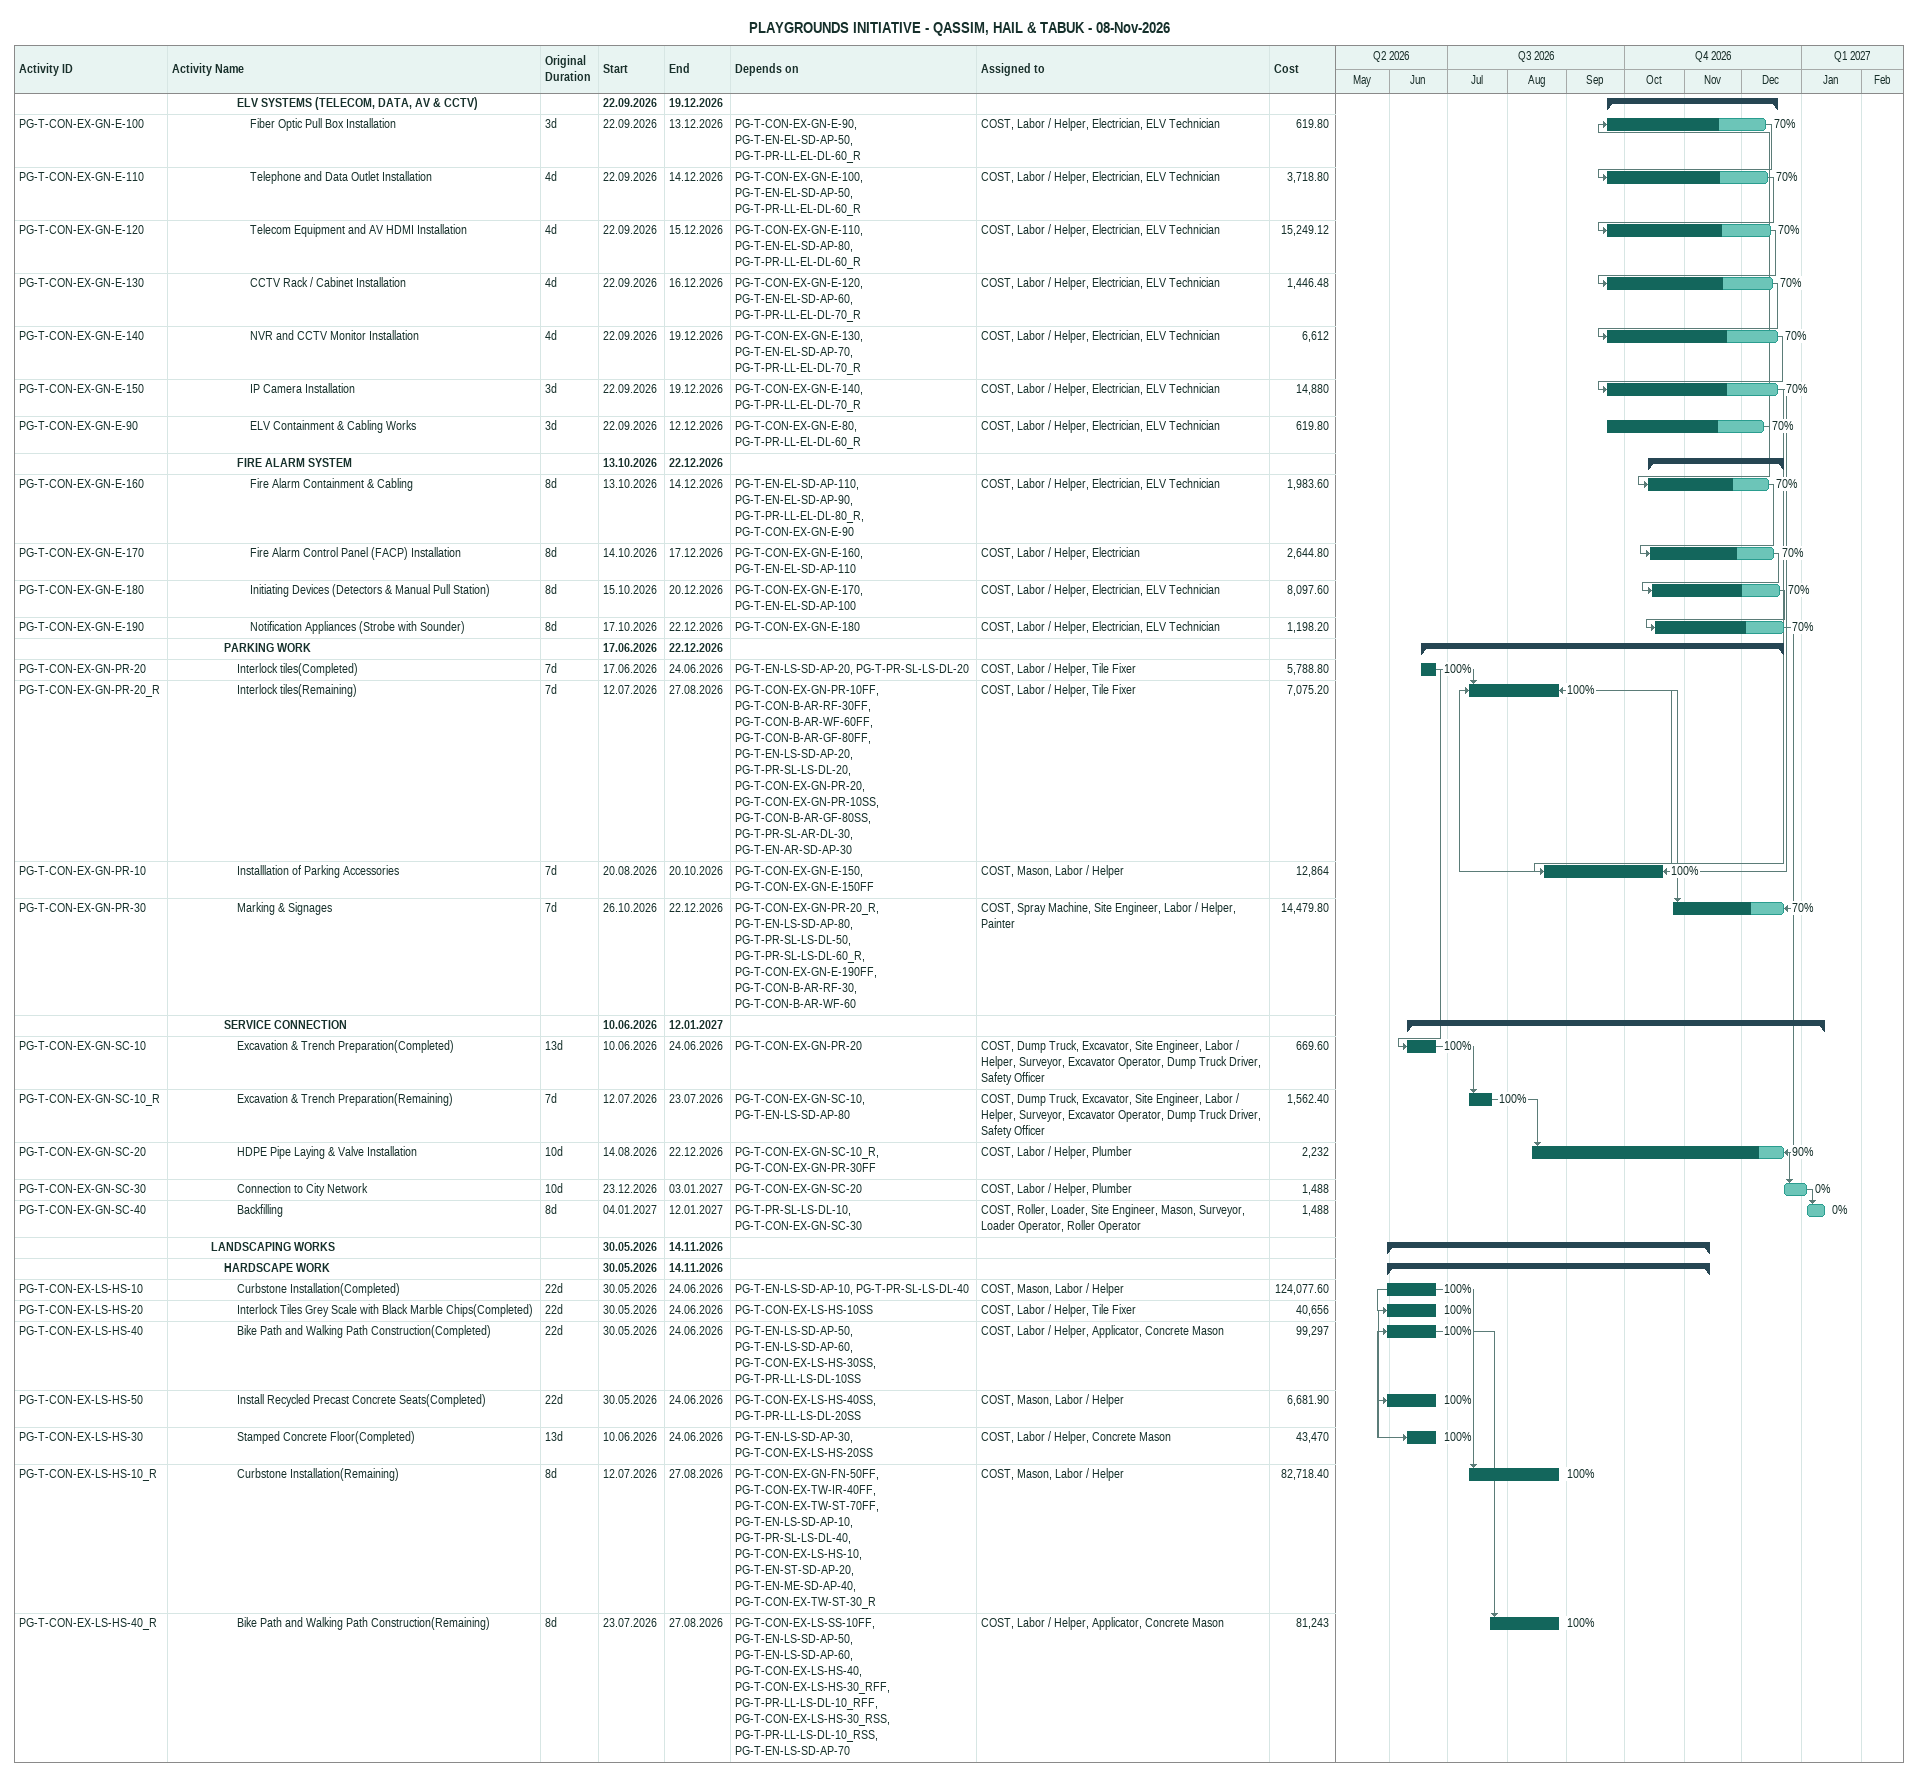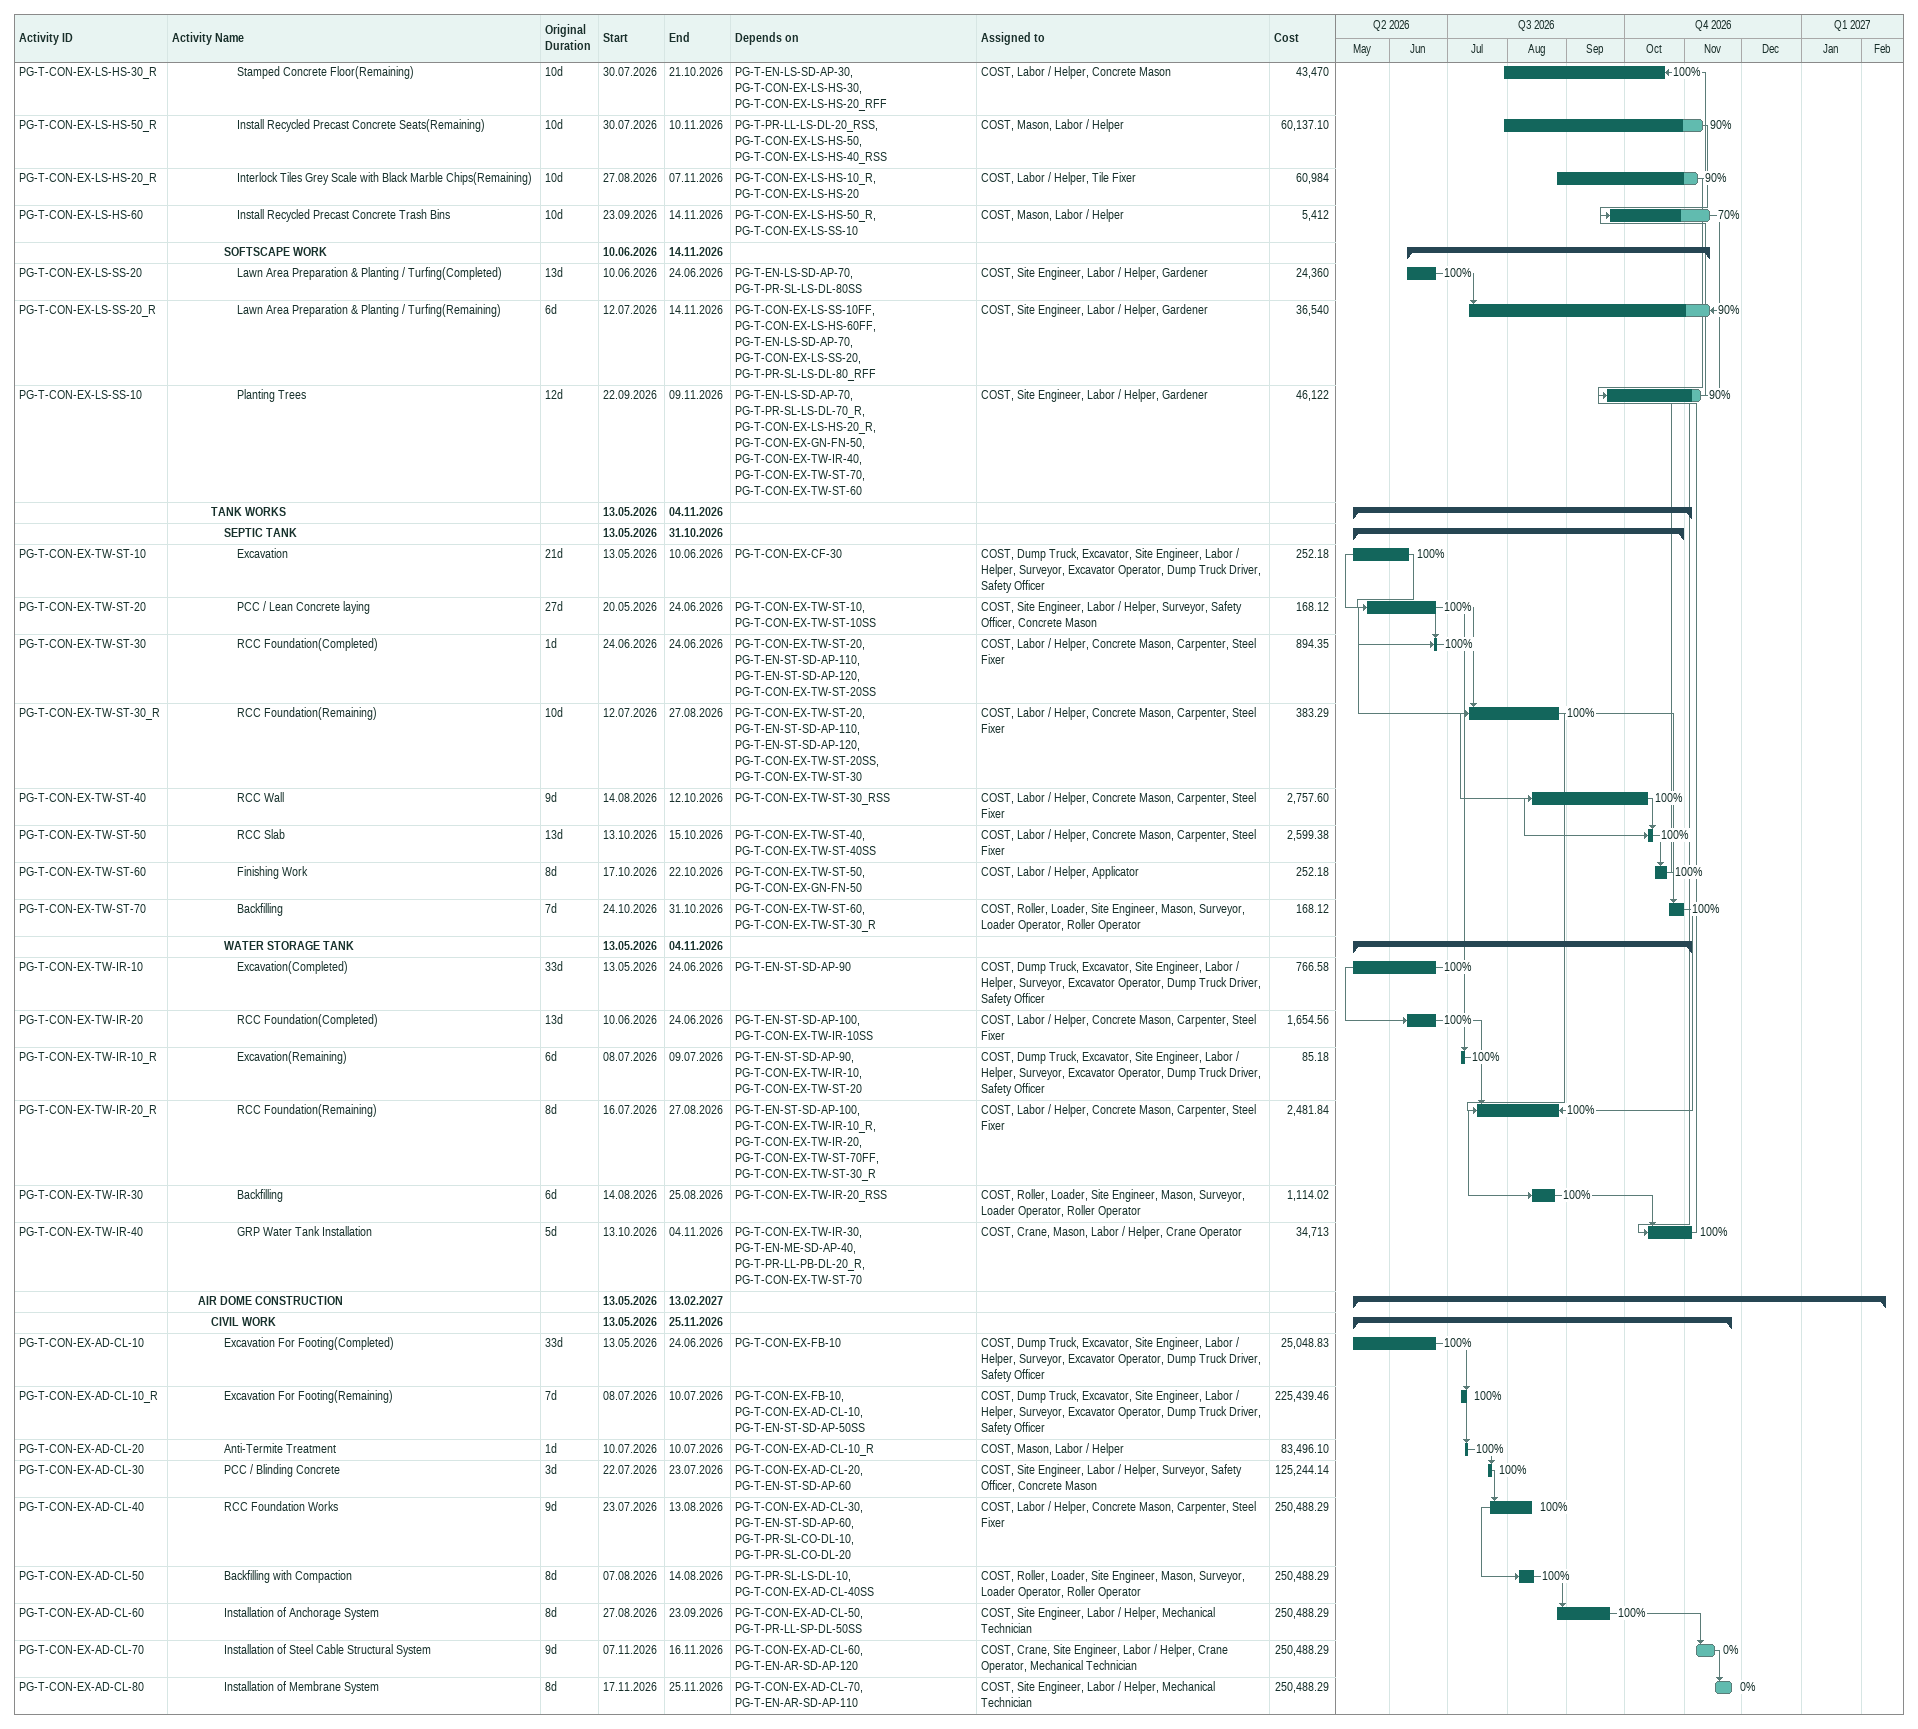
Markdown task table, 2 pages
PLAYGROUNDS INITIATIVE - QASSIM, HAIL & TABUK - 08-Nov-2026

| ID | Level | Task | Original duration | Start | Finish | Predecessors | Resources | % complete | Cost |
|---|---|---|---|---|---|---|---|---|---|
|  | 6 | **ELV SYSTEMS (TELECOM, DATA, AV & CCTV)** |  | 2026-09-22 | 2026-12-19 |  |  |  |  |
| PG-T-CON-EX-GN-E-100 | 7 | Fiber Optic Pull Box Installation | 3d | 2026-09-22 | 2026-12-13 | PG-T-CON-EX-GN-E-90, PG-T-EN-EL-SD-AP-50, PG-T-PR-LL-EL-DL-60_R | COST, Labor / Helper, Electrician, ELV Technician | 70 | 619.80 |
| PG-T-CON-EX-GN-E-110 | 7 | Telephone and Data Outlet Installation | 4d | 2026-09-22 | 2026-12-14 | PG-T-CON-EX-GN-E-100, PG-T-EN-EL-SD-AP-50, PG-T-PR-LL-EL-DL-60_R | COST, Labor / Helper, Electrician, ELV Technician | 70 | 3718.80 |
| PG-T-CON-EX-GN-E-120 | 7 | Telecom Equipment and AV HDMI Installation | 4d | 2026-09-22 | 2026-12-15 | PG-T-CON-EX-GN-E-110, PG-T-EN-EL-SD-AP-80, PG-T-PR-LL-EL-DL-60_R | COST, Labor / Helper, Electrician, ELV Technician | 70 | 15249.12 |
| PG-T-CON-EX-GN-E-130 | 7 | CCTV Rack / Cabinet Installation | 4d | 2026-09-22 | 2026-12-16 | PG-T-CON-EX-GN-E-120, PG-T-EN-EL-SD-AP-60, PG-T-PR-LL-EL-DL-70_R | COST, Labor / Helper, Electrician, ELV Technician | 70 | 1446.48 |
| PG-T-CON-EX-GN-E-140 | 7 | NVR and CCTV Monitor Installation | 4d | 2026-09-22 | 2026-12-19 | PG-T-CON-EX-GN-E-130, PG-T-EN-EL-SD-AP-70, PG-T-PR-LL-EL-DL-70_R | COST, Labor / Helper, Electrician, ELV Technician | 70 | 6612 |
| PG-T-CON-EX-GN-E-150 | 7 | IP Camera Installation | 3d | 2026-09-22 | 2026-12-19 | PG-T-CON-EX-GN-E-140, PG-T-PR-LL-EL-DL-70_R | COST, Labor / Helper, Electrician, ELV Technician | 70 | 14880 |
| PG-T-CON-EX-GN-E-90 | 7 | ELV Containment & Cabling Works | 3d | 2026-09-22 | 2026-12-12 | PG-T-CON-EX-GN-E-80, PG-T-PR-LL-EL-DL-60_R | COST, Labor / Helper, Electrician, ELV Technician | 70 | 619.80 |
|  | 6 | **FIRE ALARM SYSTEM** |  | 2026-10-13 | 2026-12-22 |  |  |  |  |
| PG-T-CON-EX-GN-E-160 | 7 | Fire Alarm Containment & Cabling | 8d | 2026-10-13 | 2026-12-14 | PG-T-EN-EL-SD-AP-110, PG-T-EN-EL-SD-AP-90, PG-T-PR-LL-EL-DL-80_R, PG-T-CON-EX-GN-E-90 | COST, Labor / Helper, Electrician, ELV Technician | 70 | 1983.60 |
| PG-T-CON-EX-GN-E-170 | 7 | Fire Alarm Control Panel (FACP) Installation | 8d | 2026-10-14 | 2026-12-17 | PG-T-CON-EX-GN-E-160, PG-T-EN-EL-SD-AP-110 | COST, Labor / Helper, Electrician | 70 | 2644.80 |
| PG-T-CON-EX-GN-E-180 | 7 | Initiating Devices (Detectors & Manual Pull Station) | 8d | 2026-10-15 | 2026-12-20 | PG-T-CON-EX-GN-E-170, PG-T-EN-EL-SD-AP-100 | COST, Labor / Helper, Electrician, ELV Technician | 70 | 8097.60 |
| PG-T-CON-EX-GN-E-190 | 7 | Notification Appliances (Strobe with Sounder) | 8d | 2026-10-17 | 2026-12-22 | PG-T-CON-EX-GN-E-180 | COST, Labor / Helper, Electrician, ELV Technician | 70 | 1198.20 |
|  | 5 | **PARKING WORK** |  | 2026-06-17 | 2026-12-22 |  |  |  |  |
| PG-T-CON-EX-GN-PR-20 | 6 | Interlock tiles(Completed) | 7d | 2026-06-17 | 2026-06-24 | PG-T-EN-LS-SD-AP-20, PG-T-PR-SL-LS-DL-20 | COST, Labor / Helper, Tile Fixer | 100 | 5788.80 |
| PG-T-CON-EX-GN-PR-20_R | 6 | Interlock tiles(Remaining) | 7d | 2026-07-12 | 2026-08-27 | PG-T-CON-EX-GN-PR-10FF, PG-T-CON-B-AR-RF-30FF, PG-T-CON-B-AR-WF-60FF, PG-T-CON-B-AR-GF-80FF, PG-T-EN-LS-SD-AP-20, PG-T-PR-SL-LS-DL-20, PG-T-CON-EX-GN-PR-20, PG-T-CON-EX-GN-PR-10SS, PG-T-CON-B-AR-GF-80SS, PG-T-PR-SL-AR-DL-30, PG-T-EN-AR-SD-AP-30 | COST, Labor / Helper, Tile Fixer | 100 | 7075.20 |
| PG-T-CON-EX-GN-PR-10 | 6 | Installlation of Parking Accessories | 7d | 2026-08-20 | 2026-10-20 | PG-T-CON-EX-GN-E-150, PG-T-CON-EX-GN-E-150FF | COST, Mason, Labor / Helper | 100 | 12864 |
| PG-T-CON-EX-GN-PR-30 | 6 | Marking & Signages | 7d | 2026-10-26 | 2026-12-22 | PG-T-CON-EX-GN-PR-20_R, PG-T-EN-LS-SD-AP-80, PG-T-PR-SL-LS-DL-50, PG-T-PR-SL-LS-DL-60_R, PG-T-CON-EX-GN-E-190FF, PG-T-CON-B-AR-RF-30, PG-T-CON-B-AR-WF-60 | COST, Spray Machine, Site Engineer, Labor / Helper, Painter | 70 | 14479.80 |
|  | 5 | **SERVICE CONNECTION** |  | 2026-06-10 | 2027-01-12 |  |  |  |  |
| PG-T-CON-EX-GN-SC-10 | 6 | Excavation & Trench Preparation(Completed) | 13d | 2026-06-10 | 2026-06-24 | PG-T-CON-EX-GN-PR-20 | COST, Dump Truck, Excavator, Site Engineer, Labor / Helper, Surveyor, Excavator Operator, Dump Truck Driver, Safety Officer | 100 | 669.60 |
| PG-T-CON-EX-GN-SC-10_R | 6 | Excavation & Trench Preparation(Remaining) | 7d | 2026-07-12 | 2026-07-23 | PG-T-CON-EX-GN-SC-10, PG-T-EN-LS-SD-AP-80 | COST, Dump Truck, Excavator, Site Engineer, Labor / Helper, Surveyor, Excavator Operator, Dump Truck Driver, Safety Officer | 100 | 1562.40 |
| PG-T-CON-EX-GN-SC-20 | 6 | HDPE Pipe Laying & Valve Installation | 10d | 2026-08-14 | 2026-12-22 | PG-T-CON-EX-GN-SC-10_R, PG-T-CON-EX-GN-PR-30FF | COST, Labor / Helper, Plumber | 90 | 2232 |
| PG-T-CON-EX-GN-SC-30 | 6 | Connection to City Network | 10d | 2026-12-23 | 2027-01-03 | PG-T-CON-EX-GN-SC-20 | COST, Labor / Helper, Plumber | 0 | 1488 |
| PG-T-CON-EX-GN-SC-40 | 6 | Backfilling | 8d | 2027-01-04 | 2027-01-12 | PG-T-PR-SL-LS-DL-10, PG-T-CON-EX-GN-SC-30 | COST, Roller, Loader, Site Engineer, Mason, Surveyor, Loader Operator, Roller Operator | 0 | 1488 |
|  | 4 | **LANDSCAPING WORKS** |  | 2026-05-30 | 2026-11-14 |  |  |  |  |
|  | 5 | **HARDSCAPE WORK** |  | 2026-05-30 | 2026-11-14 |  |  |  |  |
| PG-T-CON-EX-LS-HS-10 | 6 | Curbstone Installation(Completed) | 22d | 2026-05-30 | 2026-06-24 | PG-T-EN-LS-SD-AP-10, PG-T-PR-SL-LS-DL-40 | COST, Mason, Labor / Helper | 100 | 124077.60 |
| PG-T-CON-EX-LS-HS-20 | 6 | Interlock Tiles Grey Scale with Black Marble Chips(Completed) | 22d | 2026-05-30 | 2026-06-24 | PG-T-CON-EX-LS-HS-10SS | COST, Labor / Helper, Tile Fixer | 100 | 40656 |
| PG-T-CON-EX-LS-HS-40 | 6 | Bike Path and Walking Path Construction(Completed) | 22d | 2026-05-30 | 2026-06-24 | PG-T-EN-LS-SD-AP-50, PG-T-EN-LS-SD-AP-60, PG-T-CON-EX-LS-HS-30SS, PG-T-PR-LL-LS-DL-10SS | COST, Labor / Helper, Applicator, Concrete Mason | 100 | 99297 |
| PG-T-CON-EX-LS-HS-50 | 6 | Install Recycled Precast Concrete Seats(Completed) | 22d | 2026-05-30 | 2026-06-24 | PG-T-CON-EX-LS-HS-40SS, PG-T-PR-LL-LS-DL-20SS | COST, Mason, Labor / Helper | 100 | 6681.90 |
| PG-T-CON-EX-LS-HS-30 | 6 | Stamped Concrete Floor(Completed) | 13d | 2026-06-10 | 2026-06-24 | PG-T-EN-LS-SD-AP-30, PG-T-CON-EX-LS-HS-20SS | COST, Labor / Helper, Concrete Mason | 100 | 43470 |
| PG-T-CON-EX-LS-HS-10_R | 6 | Curbstone Installation(Remaining) | 8d | 2026-07-12 | 2026-08-27 | PG-T-CON-EX-GN-FN-50FF, PG-T-CON-EX-TW-IR-40FF, PG-T-CON-EX-TW-ST-70FF, PG-T-EN-LS-SD-AP-10, PG-T-PR-SL-LS-DL-40, PG-T-CON-EX-LS-HS-10, PG-T-EN-ST-SD-AP-20, PG-T-EN-ME-SD-AP-40, PG-T-CON-EX-TW-ST-30_R | COST, Mason, Labor / Helper | 100 | 82718.40 |
| PG-T-CON-EX-LS-HS-40_R | 6 | Bike Path and Walking Path Construction(Remaining) | 8d | 2026-07-23 | 2026-08-27 | PG-T-CON-EX-LS-SS-10FF, PG-T-EN-LS-SD-AP-50, PG-T-EN-LS-SD-AP-60, PG-T-CON-EX-LS-HS-40, PG-T-CON-EX-LS-HS-30_RFF, PG-T-PR-LL-LS-DL-10_RFF, PG-T-CON-EX-LS-HS-30_RSS, PG-T-PR-LL-LS-DL-10_RSS, PG-T-EN-LS-SD-AP-70 | COST, Labor / Helper, Applicator, Concrete Mason | 100 | 81243 |
| PG-T-CON-EX-LS-HS-30_R | 6 | Stamped Concrete Floor(Remaining) | 10d | 2026-07-30 | 2026-10-21 | PG-T-EN-LS-SD-AP-30, PG-T-CON-EX-LS-HS-30, PG-T-CON-EX-LS-HS-20_RFF | COST, Labor / Helper, Concrete Mason | 100 | 43470 |
| PG-T-CON-EX-LS-HS-50_R | 6 | Install Recycled Precast Concrete Seats(Remaining) | 10d | 2026-07-30 | 2026-11-10 | PG-T-PR-LL-LS-DL-20_RSS, PG-T-CON-EX-LS-HS-50, PG-T-CON-EX-LS-HS-40_RSS | COST, Mason, Labor / Helper | 90 | 60137.10 |
| PG-T-CON-EX-LS-HS-20_R | 6 | Interlock Tiles Grey Scale with Black Marble Chips(Remaining) | 10d | 2026-08-27 | 2026-11-07 | PG-T-CON-EX-LS-HS-10_R, PG-T-CON-EX-LS-HS-20 | COST, Labor / Helper, Tile Fixer | 90 | 60984 |
| PG-T-CON-EX-LS-HS-60 | 6 | Install Recycled Precast Concrete Trash Bins | 10d | 2026-09-23 | 2026-11-14 | PG-T-CON-EX-LS-HS-50_R, PG-T-CON-EX-LS-SS-10 | COST, Mason, Labor / Helper | 70 | 5412 |
|  | 5 | **SOFTSCAPE WORK** |  | 2026-06-10 | 2026-11-14 |  |  |  |  |
| PG-T-CON-EX-LS-SS-20 | 6 | Lawn Area Preparation & Planting / Turfing(Completed) | 13d | 2026-06-10 | 2026-06-24 | PG-T-EN-LS-SD-AP-70, PG-T-PR-SL-LS-DL-80SS | COST, Site Engineer, Labor / Helper, Gardener | 100 | 24360 |
| PG-T-CON-EX-LS-SS-20_R | 6 | Lawn Area Preparation & Planting / Turfing(Remaining) | 6d | 2026-07-12 | 2026-11-14 | PG-T-CON-EX-LS-SS-10FF, PG-T-CON-EX-LS-HS-60FF, PG-T-EN-LS-SD-AP-70, PG-T-CON-EX-LS-SS-20, PG-T-PR-SL-LS-DL-80_RFF | COST, Site Engineer, Labor / Helper, Gardener | 90 | 36540 |
| PG-T-CON-EX-LS-SS-10 | 6 | Planting Trees | 12d | 2026-09-22 | 2026-11-09 | PG-T-EN-LS-SD-AP-70, PG-T-PR-SL-LS-DL-70_R, PG-T-CON-EX-LS-HS-20_R, PG-T-CON-EX-GN-FN-50, PG-T-CON-EX-TW-IR-40, PG-T-CON-EX-TW-ST-70, PG-T-CON-EX-TW-ST-60 | COST, Site Engineer, Labor / Helper, Gardener | 90 | 46122 |
|  | 4 | **TANK WORKS** |  | 2026-05-13 | 2026-11-04 |  |  |  |  |
|  | 5 | **SEPTIC TANK** |  | 2026-05-13 | 2026-10-31 |  |  |  |  |
| PG-T-CON-EX-TW-ST-10 | 6 | Excavation | 21d | 2026-05-13 | 2026-06-10 | PG-T-CON-EX-CF-30 | COST, Dump Truck, Excavator, Site Engineer, Labor / Helper, Surveyor, Excavator Operator, Dump Truck Driver, Safety Officer | 100 | 252.18 |
| PG-T-CON-EX-TW-ST-20 | 6 | PCC / Lean Concrete laying | 27d | 2026-05-20 | 2026-06-24 | PG-T-CON-EX-TW-ST-10, PG-T-CON-EX-TW-ST-10SS | COST, Site Engineer, Labor / Helper, Surveyor, Safety Officer, Concrete Mason | 100 | 168.12 |
| PG-T-CON-EX-TW-ST-30 | 6 | RCC Foundation(Completed) | 1d | 2026-06-24 | 2026-06-24 | PG-T-CON-EX-TW-ST-20, PG-T-EN-ST-SD-AP-110, PG-T-EN-ST-SD-AP-120, PG-T-CON-EX-TW-ST-20SS | COST, Labor / Helper, Concrete Mason, Carpenter, Steel Fixer | 100 | 894.35 |
| PG-T-CON-EX-TW-ST-30_R | 6 | RCC Foundation(Remaining) | 10d | 2026-07-12 | 2026-08-27 | PG-T-CON-EX-TW-ST-20, PG-T-EN-ST-SD-AP-110, PG-T-EN-ST-SD-AP-120, PG-T-CON-EX-TW-ST-20SS, PG-T-CON-EX-TW-ST-30 | COST, Labor / Helper, Concrete Mason, Carpenter, Steel Fixer | 100 | 383.29 |
| PG-T-CON-EX-TW-ST-40 | 6 | RCC Wall | 9d | 2026-08-14 | 2026-10-12 | PG-T-CON-EX-TW-ST-30_RSS | COST, Labor / Helper, Concrete Mason, Carpenter, Steel Fixer | 100 | 2757.60 |
| PG-T-CON-EX-TW-ST-50 | 6 | RCC Slab | 13d | 2026-10-13 | 2026-10-15 | PG-T-CON-EX-TW-ST-40, PG-T-CON-EX-TW-ST-40SS | COST, Labor / Helper, Concrete Mason, Carpenter, Steel Fixer | 100 | 2599.38 |
| PG-T-CON-EX-TW-ST-60 | 6 | Finishing Work | 8d | 2026-10-17 | 2026-10-22 | PG-T-CON-EX-TW-ST-50, PG-T-CON-EX-GN-FN-50 | COST, Labor / Helper, Applicator | 100 | 252.18 |
| PG-T-CON-EX-TW-ST-70 | 6 | Backfilling | 7d | 2026-10-24 | 2026-10-31 | PG-T-CON-EX-TW-ST-60, PG-T-CON-EX-TW-ST-30_R | COST, Roller, Loader, Site Engineer, Mason, Surveyor, Loader Operator, Roller Operator | 100 | 168.12 |
|  | 5 | **WATER STORAGE TANK** |  | 2026-05-13 | 2026-11-04 |  |  |  |  |
| PG-T-CON-EX-TW-IR-10 | 6 | Excavation(Completed) | 33d | 2026-05-13 | 2026-06-24 | PG-T-EN-ST-SD-AP-90 | COST, Dump Truck, Excavator, Site Engineer, Labor / Helper, Surveyor, Excavator Operator, Dump Truck Driver, Safety Officer | 100 | 766.58 |
| PG-T-CON-EX-TW-IR-20 | 6 | RCC Foundation(Completed) | 13d | 2026-06-10 | 2026-06-24 | PG-T-EN-ST-SD-AP-100, PG-T-CON-EX-TW-IR-10SS | COST, Labor / Helper, Concrete Mason, Carpenter, Steel Fixer | 100 | 1654.56 |
| PG-T-CON-EX-TW-IR-10_R | 6 | Excavation(Remaining) | 6d | 2026-07-08 | 2026-07-09 | PG-T-EN-ST-SD-AP-90, PG-T-CON-EX-TW-IR-10, PG-T-CON-EX-TW-ST-20 | COST, Dump Truck, Excavator, Site Engineer, Labor / Helper, Surveyor, Excavator Operator, Dump Truck Driver, Safety Officer | 100 | 85.18 |
| PG-T-CON-EX-TW-IR-20_R | 6 | RCC Foundation(Remaining) | 8d | 2026-07-16 | 2026-08-27 | PG-T-EN-ST-SD-AP-100, PG-T-CON-EX-TW-IR-10_R, PG-T-CON-EX-TW-IR-20, PG-T-CON-EX-TW-ST-70FF, PG-T-CON-EX-TW-ST-30_R | COST, Labor / Helper, Concrete Mason, Carpenter, Steel Fixer | 100 | 2481.84 |
| PG-T-CON-EX-TW-IR-30 | 6 | Backfilling | 6d | 2026-08-14 | 2026-08-25 | PG-T-CON-EX-TW-IR-20_RSS | COST, Roller, Loader, Site Engineer, Mason, Surveyor, Loader Operator, Roller Operator | 100 | 1114.02 |
| PG-T-CON-EX-TW-IR-40 | 6 | GRP Water Tank Installation | 5d | 2026-10-13 | 2026-11-04 | PG-T-CON-EX-TW-IR-30, PG-T-EN-ME-SD-AP-40, PG-T-PR-LL-PB-DL-20_R, PG-T-CON-EX-TW-ST-70 | COST, Crane, Mason, Labor / Helper, Crane Operator | 100 | 34713 |
|  | 3 | **AIR DOME CONSTRUCTION** |  | 2026-05-13 | 2027-02-13 |  |  |  |  |
|  | 4 | **CIVIL WORK** |  | 2026-05-13 | 2026-11-25 |  |  |  |  |
| PG-T-CON-EX-AD-CL-10 | 5 | Excavation For Footing(Completed) | 33d | 2026-05-13 | 2026-06-24 | PG-T-CON-EX-FB-10 | COST, Dump Truck, Excavator, Site Engineer, Labor / Helper, Surveyor, Excavator Operator, Dump Truck Driver, Safety Officer | 100 | 25048.83 |
| PG-T-CON-EX-AD-CL-10_R | 5 | Excavation For Footing(Remaining) | 7d | 2026-07-08 | 2026-07-10 | PG-T-CON-EX-FB-10, PG-T-CON-EX-AD-CL-10, PG-T-EN-ST-SD-AP-50SS | COST, Dump Truck, Excavator, Site Engineer, Labor / Helper, Surveyor, Excavator Operator, Dump Truck Driver, Safety Officer | 100 | 225439.46 |
| PG-T-CON-EX-AD-CL-20 | 5 | Anti-Termite Treatment | 1d | 2026-07-10 | 2026-07-10 | PG-T-CON-EX-AD-CL-10_R | COST, Mason, Labor / Helper | 100 | 83496.10 |
| PG-T-CON-EX-AD-CL-30 | 5 | PCC / Blinding Concrete | 3d | 2026-07-22 | 2026-07-23 | PG-T-CON-EX-AD-CL-20, PG-T-EN-ST-SD-AP-60 | COST, Site Engineer, Labor / Helper, Surveyor, Safety Officer, Concrete Mason | 100 | 125244.14 |
| PG-T-CON-EX-AD-CL-40 | 5 | RCC Foundation Works | 9d | 2026-07-23 | 2026-08-13 | PG-T-CON-EX-AD-CL-30, PG-T-EN-ST-SD-AP-60, PG-T-PR-SL-CO-DL-10, PG-T-PR-SL-CO-DL-20 | COST, Labor / Helper, Concrete Mason, Carpenter, Steel Fixer | 100 | 250488.29 |
| PG-T-CON-EX-AD-CL-50 | 5 | Backfilling with Compaction | 8d | 2026-08-07 | 2026-08-14 | PG-T-PR-SL-LS-DL-10, PG-T-CON-EX-AD-CL-40SS | COST, Roller, Loader, Site Engineer, Mason, Surveyor, Loader Operator, Roller Operator | 100 | 250488.29 |
| PG-T-CON-EX-AD-CL-60 | 5 | Installation of Anchorage System | 8d | 2026-08-27 | 2026-09-23 | PG-T-CON-EX-AD-CL-50, PG-T-PR-LL-SP-DL-50SS | COST, Site Engineer, Labor / Helper, Mechanical Technician | 100 | 250488.29 |
| PG-T-CON-EX-AD-CL-70 | 5 | Installation of Steel Cable Structural System | 9d | 2026-11-07 | 2026-11-16 | PG-T-CON-EX-AD-CL-60, PG-T-EN-AR-SD-AP-120 | COST, Crane, Site Engineer, Labor / Helper, Crane Operator, Mechanical Technician | 0 | 250488.29 |
| PG-T-CON-EX-AD-CL-80 | 5 | Installation of Membrane System | 8d | 2026-11-17 | 2026-11-25 | PG-T-CON-EX-AD-CL-70, PG-T-EN-AR-SD-AP-110 | COST, Site Engineer, Labor / Helper, Mechanical Technician | 0 | 250488.29 |
